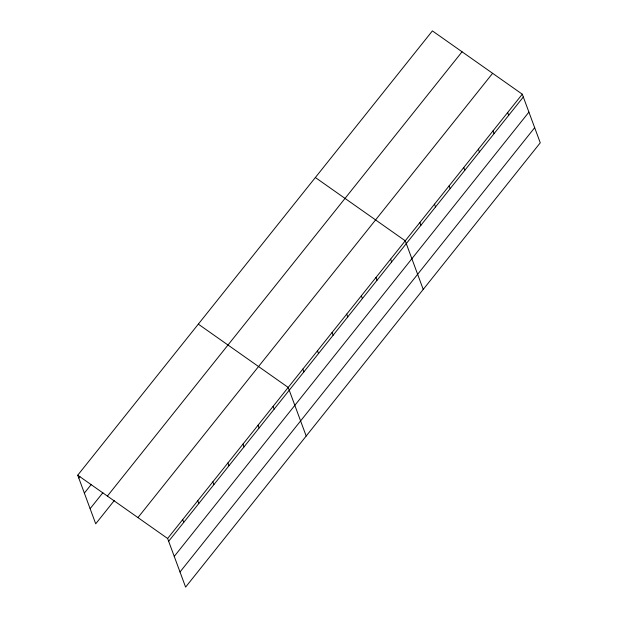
<?xml version="1.0" encoding="UTF-8"?>
<svg xmlns="http://www.w3.org/2000/svg" width="618" height="618" viewBox="0 0 618 618"><rect width="100%" height="100%" fill="white"/><g stroke="black" fill="none" stroke-linecap="round" stroke-linejoin="round"><path stroke-width="0.93" d="M77.737 475.196L432.399 30.9L522.287 94.199L540.263 142.804L185.601 587.1L167.617 538.487L77.737 475.196L95.713 523.801L114.268 500.565M78.764 477.992L79.931 476.54M84.357 493.11L91.317 484.396M90.12 508.684L102.874 492.708M107.393 496.084L462.063 51.788M137.953 517.598L492.623 73.31M167.617 538.487L522.287 94.199M168.652 541.283L523.322 96.995M174.245 556.401L528.915 112.113M180.008 571.982L534.67 127.687M315.358 177.513L405.246 240.811L423.23 289.425M198.324 324.133L288.204 387.432L306.188 436.038M507.656 112.522L508.691 115.319M493.025 130.854L494.06 133.642M478.394 149.177L479.429 151.974M463.763 167.501L464.798 170.298M449.131 185.833L450.167 188.629M434.5 204.156L435.535 206.953M419.877 222.488L420.912 225.284M390.615 259.143L391.65 261.939M375.983 277.467L377.019 280.263M361.352 295.79L362.387 298.587M346.721 314.122L347.756 316.918M332.09 332.445L333.125 335.242M317.467 350.777L318.502 353.573M302.835 369.101L303.871 371.897M273.133 406.312L274.168 409.108M258.054 425.192L259.089 427.988M242.982 444.079L244.017 446.876M227.911 462.959L228.946 465.756M212.839 481.839L213.874 484.636M197.76 500.727L198.795 503.523M182.689 519.607L183.724 522.403"/></g></svg>
